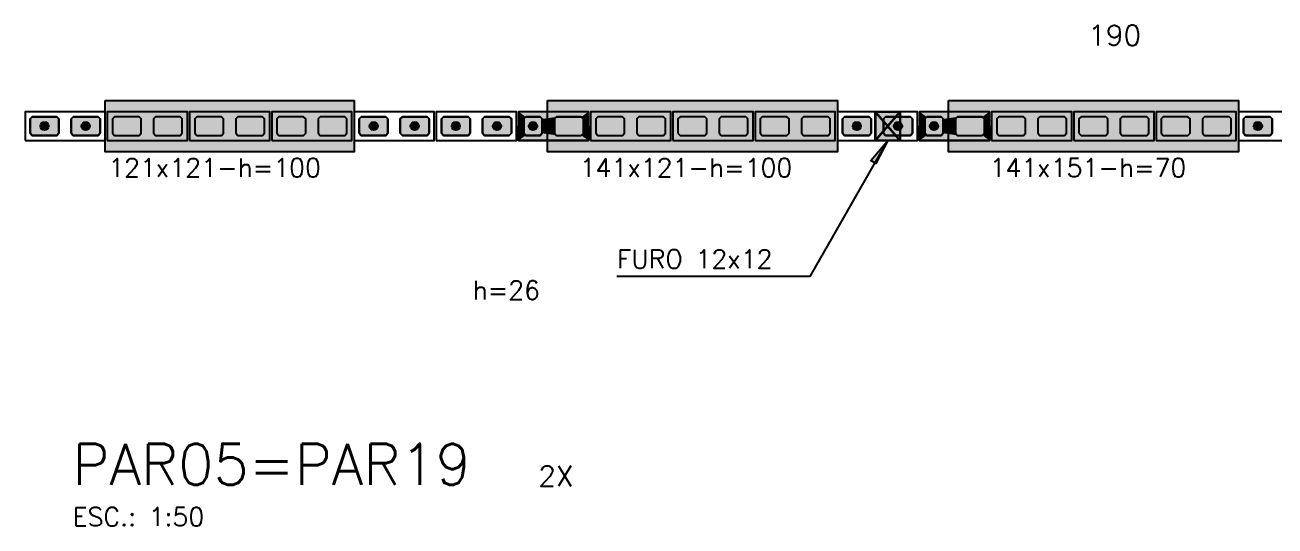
# Model space of a CAD drawing. Extents: x -1 to 122, y -1 to 61.
# Drawn here: x 19.47 to 31.63, y 37.91 to 42.78 of the extents above; entities that cross this region are included whole.
import ezdxf

# ---------------------------------------------------------------- set-up
doc = ezdxf.new("R2010")
doc.units = 0
doc.header["$MEASUREMENT"] = 0
for name, color, linetype in [('PENA_01', 1, 'CONTINUOUS'), ('PENA_02', 2, 'CONTINUOUS'), ('PENA_03', 3, 'CONTINUOUS'), ('PENA_06', 6, 'CONTINUOUS'), ('PENA_09', 254, 'CONTINUOUS'), ('PENA_11', 252, 'CONTINUOUS'), ('PENA_21', 100, 'CONTINUOUS'), ('PENA_23', 50, 'CONTINUOUS')]:
    doc.layers.add(name, color=color, linetype=linetype)
doc.styles.get("Standard").update_dxf_attribs({"font": 'ROMANS.SHX'})

msp = doc.modelspace()

# ---------------------------------------------------------------- linework, layer by layer
at = {"layer": 'PENA_01', "linetype": 'Continuous'}
for points in [[(19.525, 41.726), (19.545, 41.706), (19.785, 41.706), (19.805, 41.726), (19.805, 41.866), (19.785, 41.886), (19.545, 41.886), (19.525, 41.866), (19.525, 41.726)], [(19.925, 41.726), (19.945, 41.706), (20.185, 41.706), (20.205, 41.726), (20.205, 41.866), (20.185, 41.886), (19.945, 41.886), (19.925, 41.866), (19.925, 41.726)], [(20.325, 41.726), (20.345, 41.706), (20.585, 41.706), (20.605, 41.726), (20.605, 41.866), (20.585, 41.886), (20.345, 41.886), (20.325, 41.866), (20.325, 41.726)], [(20.725, 41.726), (20.745, 41.706), (20.985, 41.706), (21.005, 41.726), (21.005, 41.866), (20.985, 41.886), (20.745, 41.886), (20.725, 41.866), (20.725, 41.726)], [(21.125, 41.726), (21.145, 41.706), (21.385, 41.706), (21.405, 41.726), (21.405, 41.866), (21.385, 41.886), (21.145, 41.886), (21.125, 41.866), (21.125, 41.726)], [(21.525, 41.726), (21.545, 41.706), (21.785, 41.706), (21.805, 41.726), (21.805, 41.866), (21.785, 41.886), (21.545, 41.886), (21.525, 41.866), (21.525, 41.726)], [(21.925, 41.726), (21.945, 41.706), (22.185, 41.706), (22.205, 41.726), (22.205, 41.866), (22.185, 41.886), (21.945, 41.886), (21.925, 41.866), (21.925, 41.726)], [(22.325, 41.726), (22.345, 41.706), (22.585, 41.706), (22.605, 41.726), (22.605, 41.866), (22.585, 41.886), (22.345, 41.886), (22.325, 41.866), (22.325, 41.726)], [(22.725, 41.726), (22.745, 41.706), (22.985, 41.706), (23.005, 41.726), (23.005, 41.866), (22.985, 41.886), (22.745, 41.886), (22.725, 41.866), (22.725, 41.726)], [(23.125, 41.726), (23.145, 41.706), (23.385, 41.706), (23.405, 41.726), (23.405, 41.866), (23.385, 41.886), (23.145, 41.886), (23.125, 41.866), (23.125, 41.726)], [(23.525, 41.726), (23.545, 41.706), (23.785, 41.706), (23.805, 41.726), (23.805, 41.866), (23.785, 41.886), (23.545, 41.886), (23.525, 41.866), (23.525, 41.726)], [(23.925, 41.726), (23.945, 41.706), (24.185, 41.706), (24.205, 41.726), (24.205, 41.866), (24.185, 41.886), (23.945, 41.886), (23.925, 41.866), (23.925, 41.726)], [(24.345, 41.706), (24.485, 41.706), (24.505, 41.726), (24.505, 41.866), (24.485, 41.886), (24.345, 41.886), (24.325, 41.866), (24.325, 41.726), (24.345, 41.706)], [(24.645, 41.706), (24.885, 41.706), (24.905, 41.726), (24.905, 41.866), (24.885, 41.886), (24.645, 41.886), (24.625, 41.866), (24.625, 41.726), (24.645, 41.706)], [(25.025, 41.726), (25.045, 41.706), (25.285, 41.706), (25.305, 41.726), (25.305, 41.866), (25.285, 41.886), (25.045, 41.886), (25.025, 41.866), (25.025, 41.726)], [(25.425, 41.726), (25.445, 41.706), (25.685, 41.706), (25.705, 41.726), (25.705, 41.866), (25.685, 41.886), (25.445, 41.886), (25.425, 41.866), (25.425, 41.726)], [(25.825, 41.726), (25.845, 41.706), (26.085, 41.706), (26.105, 41.726), (26.105, 41.866), (26.085, 41.886), (25.845, 41.886), (25.825, 41.866), (25.825, 41.726)], [(26.225, 41.726), (26.245, 41.706), (26.485, 41.706), (26.505, 41.726), (26.505, 41.866), (26.485, 41.886), (26.245, 41.886), (26.225, 41.866), (26.225, 41.726)], [(26.625, 41.726), (26.645, 41.706), (26.885, 41.706), (26.905, 41.726), (26.905, 41.866), (26.885, 41.886), (26.645, 41.886), (26.625, 41.866), (26.625, 41.726)], [(27.025, 41.726), (27.045, 41.706), (27.285, 41.706), (27.305, 41.726), (27.305, 41.866), (27.285, 41.886), (27.045, 41.886), (27.025, 41.866), (27.025, 41.726)], [(27.425, 41.726), (27.445, 41.706), (27.685, 41.706), (27.705, 41.726), (27.705, 41.866), (27.685, 41.886), (27.445, 41.886), (27.425, 41.866), (27.425, 41.726)], [(27.825, 41.726), (27.845, 41.706), (28.085, 41.706), (28.105, 41.726), (28.105, 41.866), (28.085, 41.886), (27.845, 41.886), (27.825, 41.866), (27.825, 41.726)], [(28.245, 41.706), (28.385, 41.706), (28.405, 41.726), (28.405, 41.866), (28.385, 41.886), (28.245, 41.886), (28.225, 41.866), (28.225, 41.726), (28.245, 41.706)], [(28.545, 41.706), (28.785, 41.706), (28.805, 41.726), (28.805, 41.866), (28.785, 41.886), (28.545, 41.886), (28.525, 41.866), (28.525, 41.726), (28.545, 41.706)], [(28.925, 41.726), (28.945, 41.706), (29.185, 41.706), (29.205, 41.726), (29.205, 41.866), (29.185, 41.886), (28.945, 41.886), (28.925, 41.866), (28.925, 41.726)], [(29.325, 41.726), (29.345, 41.706), (29.585, 41.706), (29.605, 41.726), (29.605, 41.866), (29.585, 41.886), (29.345, 41.886), (29.325, 41.866), (29.325, 41.726)], [(29.725, 41.726), (29.745, 41.706), (29.985, 41.706), (30.005, 41.726), (30.005, 41.866), (29.985, 41.886), (29.745, 41.886), (29.725, 41.866), (29.725, 41.726)], [(30.125, 41.726), (30.145, 41.706), (30.385, 41.706), (30.405, 41.726), (30.405, 41.866), (30.385, 41.886), (30.145, 41.886), (30.125, 41.866), (30.125, 41.726)], [(30.525, 41.726), (30.545, 41.706), (30.785, 41.706), (30.805, 41.726), (30.805, 41.866), (30.785, 41.886), (30.545, 41.886), (30.525, 41.866), (30.525, 41.726)], [(30.925, 41.726), (30.945, 41.706), (31.185, 41.706), (31.205, 41.726), (31.205, 41.866), (31.185, 41.886), (30.945, 41.886), (30.925, 41.866), (30.925, 41.726)], [(31.325, 41.726), (31.345, 41.706), (31.585, 41.706), (31.605, 41.726), (31.605, 41.866), (31.585, 41.886), (31.345, 41.886), (31.325, 41.866), (31.325, 41.726)]]:
    msp.add_lwpolyline(points, dxfattribs=at)
at = {"layer": 'PENA_02', "linetype": 'Continuous'}
for points in [[(19.475, 41.656), (20.255, 41.656), (20.255, 41.936), (19.475, 41.936), (19.475, 41.656)], [(20.275, 41.656), (21.055, 41.656), (21.055, 41.936), (20.275, 41.936), (20.275, 41.656)], [(21.075, 41.656), (21.855, 41.656), (21.855, 41.936), (21.075, 41.936), (21.075, 41.656)], [(21.875, 41.656), (22.655, 41.656), (22.655, 41.936), (21.875, 41.936), (21.875, 41.656)], [(22.675, 41.656), (23.455, 41.656), (23.455, 41.936), (22.675, 41.936), (22.675, 41.656)], [(23.475, 41.656), (24.255, 41.656), (24.255, 41.936), (23.475, 41.936), (23.475, 41.656)], [(24.275, 41.656), (24.955, 41.656), (24.955, 41.936), (24.275, 41.936), (24.275, 41.656)], [(24.975, 41.656), (25.755, 41.656), (25.755, 41.936), (24.975, 41.936), (24.975, 41.656)], [(25.775, 41.656), (26.555, 41.656), (26.555, 41.936), (25.775, 41.936), (25.775, 41.656)], [(26.575, 41.656), (27.355, 41.656), (27.355, 41.936), (26.575, 41.936), (26.575, 41.656)], [(27.375, 41.656), (28.155, 41.656), (28.155, 41.936), (27.375, 41.936), (27.375, 41.656)], [(28.175, 41.656), (28.855, 41.656), (28.855, 41.936), (28.175, 41.936), (28.175, 41.656)], [(28.875, 41.656), (29.655, 41.656), (29.655, 41.936), (28.875, 41.936), (28.875, 41.656)], [(29.675, 41.656), (30.455, 41.656), (30.455, 41.936), (29.675, 41.936), (29.675, 41.656)], [(30.475, 41.656), (31.255, 41.656), (31.255, 41.936), (30.475, 41.936), (30.475, 41.656)], [(31.275, 41.656), (32.055, 41.656), (32.055, 41.936), (31.275, 41.936), (31.275, 41.656)]]:
    msp.add_lwpolyline(points, dxfattribs=at)
at = {"layer": 'PENA_03', "linetype": 'Continuous'}
for p, q in [((27.744, 41.936), (27.984, 41.656)), ((27.984, 41.936), (27.744, 41.656)), ((27.985, 41.936), (27.745, 41.656)), ((27.985, 41.655), (27.745, 41.936)), ((27.745, 41.936), (27.985, 41.656)), ((27.985, 41.936), (27.745, 41.656)), ((27.112, 40.333), (27.865, 41.655)), ((27.112, 40.333), (25.232, 40.333))]:
    msp.add_line(p, q, dxfattribs=at)
for points in [[(19.805, 41.726), (19.785, 41.706), (19.545, 41.706), (19.525, 41.726), (19.525, 41.866), (19.545, 41.886), (19.785, 41.886), (19.805, 41.866), (19.805, 41.726)], [(20.205, 41.726), (20.185, 41.706), (19.945, 41.706), (19.925, 41.726), (19.925, 41.866), (19.945, 41.886), (20.185, 41.886), (20.205, 41.866), (20.205, 41.726)], [(23.005, 41.726), (22.985, 41.706), (22.745, 41.706), (22.725, 41.726), (22.725, 41.866), (22.745, 41.886), (22.985, 41.886), (23.005, 41.866), (23.005, 41.726)], [(23.405, 41.726), (23.385, 41.706), (23.145, 41.706), (23.125, 41.726), (23.125, 41.866), (23.145, 41.886), (23.385, 41.886), (23.405, 41.866), (23.405, 41.726)], [(23.805, 41.726), (23.785, 41.706), (23.545, 41.706), (23.525, 41.726), (23.525, 41.866), (23.545, 41.886), (23.785, 41.886), (23.805, 41.866), (23.805, 41.726)], [(24.205, 41.726), (24.185, 41.706), (23.945, 41.706), (23.925, 41.726), (23.925, 41.866), (23.945, 41.886), (24.185, 41.886), (24.205, 41.866), (24.205, 41.726)], [(24.485, 41.886), (24.505, 41.866), (24.505, 41.726), (24.485, 41.706), (24.345, 41.706), (24.325, 41.726), (24.325, 41.866), (24.345, 41.886), (24.485, 41.886)], [(27.705, 41.726), (27.685, 41.706), (27.445, 41.706), (27.425, 41.726), (27.425, 41.866), (27.445, 41.886), (27.685, 41.886), (27.705, 41.866), (27.705, 41.726)], [(27.744, 41.936), (27.984, 41.936), (27.984, 41.656), (27.744, 41.656), (27.744, 41.936)], [(27.745, 41.936), (27.985, 41.936), (27.985, 41.655), (27.745, 41.655), (27.745, 41.936)], [(27.745, 41.936), (27.985, 41.936), (27.985, 41.656), (27.745, 41.656), (27.745, 41.936)], [(28.105, 41.726), (28.085, 41.706), (27.845, 41.706), (27.825, 41.726), (27.825, 41.866), (27.845, 41.886), (28.085, 41.886), (28.105, 41.866), (28.105, 41.726)], [(28.385, 41.886), (28.405, 41.866), (28.405, 41.726), (28.385, 41.706), (28.245, 41.706), (28.225, 41.726), (28.225, 41.866), (28.245, 41.886), (28.385, 41.886)], [(31.605, 41.726), (31.585, 41.706), (31.345, 41.706), (31.325, 41.726), (31.325, 41.866), (31.345, 41.886), (31.585, 41.886), (31.605, 41.866), (31.605, 41.726)], [(27.865, 41.655), (27.75, 41.431), (27.702, 41.463), (27.865, 41.655)]]:
    msp.add_lwpolyline(points, dxfattribs=at)
for centre in [(19.665, 41.796), (20.065, 41.796), (22.865, 41.796), (23.265, 41.796), (23.665, 41.796), (24.065, 41.796), (24.415, 41.796), (27.565, 41.796), (27.965, 41.796), (28.315, 41.796), (31.465, 41.796)]:
    msp.add_circle(centre, 0.04, dxfattribs=at)
for points in [[(19.705, 41.796), (19.645, 41.83), (19.627, 41.809)], [(19.705, 41.796), (19.672, 41.835), (19.645, 41.83)], [(19.705, 41.796), (19.696, 41.821), (19.672, 41.835)], [(20.105, 41.796), (20.045, 41.83), (20.027, 41.809)], [(20.105, 41.796), (20.072, 41.835), (20.045, 41.83)], [(20.105, 41.796), (20.096, 41.821), (20.072, 41.835)], [(22.905, 41.796), (22.845, 41.83), (22.827, 41.809)], [(22.905, 41.796), (22.872, 41.835), (22.845, 41.83)], [(22.905, 41.796), (22.896, 41.821), (22.872, 41.835)], [(23.305, 41.796), (23.245, 41.83), (23.227, 41.809)], [(23.305, 41.796), (23.272, 41.835), (23.245, 41.83)], [(23.305, 41.796), (23.296, 41.821), (23.272, 41.835)], [(23.705, 41.796), (23.645, 41.83), (23.627, 41.809)], [(23.705, 41.796), (23.672, 41.835), (23.645, 41.83)], [(23.705, 41.796), (23.696, 41.821), (23.672, 41.835)], [(24.105, 41.796), (24.045, 41.83), (24.027, 41.809)], [(24.105, 41.796), (24.072, 41.835), (24.045, 41.83)], [(24.105, 41.796), (24.096, 41.821), (24.072, 41.835)], [(24.455, 41.796), (24.395, 41.83), (24.377, 41.809)], [(24.455, 41.796), (24.422, 41.835), (24.395, 41.83)], [(24.455, 41.796), (24.446, 41.821), (24.422, 41.835)], [(27.605, 41.796), (27.545, 41.83), (27.527, 41.809)], [(27.605, 41.796), (27.572, 41.835), (27.545, 41.83)], [(27.605, 41.796), (27.596, 41.821), (27.572, 41.835)], [(28.005, 41.796), (27.945, 41.83), (27.927, 41.809)], [(28.005, 41.796), (27.972, 41.835), (27.945, 41.83)], [(28.005, 41.796), (27.996, 41.821), (27.972, 41.835)], [(28.355, 41.796), (28.295, 41.83), (28.277, 41.809)], [(28.355, 41.796), (28.322, 41.835), (28.295, 41.83)], [(28.355, 41.796), (28.346, 41.821), (28.322, 41.835)], [(31.505, 41.796), (31.445, 41.83), (31.427, 41.809)], [(31.505, 41.796), (31.472, 41.835), (31.445, 41.83)], [(31.505, 41.796), (31.496, 41.821), (31.472, 41.835)], [(19.705, 41.796), (19.627, 41.809), (19.627, 41.782)], [(19.705, 41.796), (19.627, 41.782), (19.645, 41.761)], [(19.705, 41.796), (19.645, 41.761), (19.672, 41.756)], [(19.705, 41.796), (19.672, 41.756), (19.696, 41.77)], [(19.705, 41.796), (19.696, 41.77), (19.705, 41.796)], [(20.105, 41.796), (20.027, 41.809), (20.027, 41.782)], [(20.105, 41.796), (20.027, 41.782), (20.045, 41.761)], [(20.105, 41.796), (20.045, 41.761), (20.072, 41.756)], [(20.105, 41.796), (20.072, 41.756), (20.096, 41.77)], [(20.105, 41.796), (20.096, 41.77), (20.105, 41.796)], [(22.905, 41.796), (22.827, 41.809), (22.827, 41.782)], [(22.905, 41.796), (22.827, 41.782), (22.845, 41.761)], [(22.905, 41.796), (22.845, 41.761), (22.872, 41.756)], [(22.905, 41.796), (22.872, 41.756), (22.896, 41.77)], [(22.905, 41.796), (22.896, 41.77), (22.905, 41.796)], [(23.305, 41.796), (23.227, 41.809), (23.227, 41.782)], [(23.305, 41.796), (23.227, 41.782), (23.245, 41.761)], [(23.305, 41.796), (23.245, 41.761), (23.272, 41.756)], [(23.305, 41.796), (23.272, 41.756), (23.296, 41.77)], [(23.305, 41.796), (23.296, 41.77), (23.305, 41.796)], [(23.705, 41.796), (23.627, 41.809), (23.627, 41.782)], [(23.705, 41.796), (23.627, 41.782), (23.645, 41.761)], [(23.705, 41.796), (23.645, 41.761), (23.672, 41.756)], [(23.705, 41.796), (23.672, 41.756), (23.696, 41.77)], [(23.705, 41.796), (23.696, 41.77), (23.705, 41.796)], [(24.105, 41.796), (24.027, 41.809), (24.027, 41.782)], [(24.105, 41.796), (24.027, 41.782), (24.045, 41.761)], [(24.105, 41.796), (24.045, 41.761), (24.072, 41.756)], [(24.105, 41.796), (24.072, 41.756), (24.096, 41.77)], [(24.105, 41.796), (24.096, 41.77), (24.105, 41.796)], [(24.455, 41.796), (24.377, 41.809), (24.377, 41.782)], [(24.455, 41.796), (24.377, 41.782), (24.395, 41.761)], [(24.455, 41.796), (24.395, 41.761), (24.422, 41.756)], [(24.455, 41.796), (24.422, 41.756), (24.446, 41.77)], [(24.455, 41.796), (24.446, 41.77), (24.455, 41.796)], [(27.605, 41.796), (27.527, 41.809), (27.527, 41.782)], [(27.605, 41.796), (27.527, 41.782), (27.545, 41.761)], [(27.605, 41.796), (27.545, 41.761), (27.572, 41.756)], [(27.605, 41.796), (27.572, 41.756), (27.596, 41.77)], [(27.605, 41.796), (27.596, 41.77), (27.605, 41.796)], [(28.005, 41.796), (27.927, 41.809), (27.927, 41.782)], [(28.005, 41.796), (27.927, 41.782), (27.945, 41.761)], [(28.005, 41.796), (27.945, 41.761), (27.972, 41.756)], [(28.005, 41.796), (27.972, 41.756), (27.996, 41.77)], [(28.005, 41.796), (27.996, 41.77), (28.005, 41.796)], [(28.355, 41.796), (28.277, 41.809), (28.277, 41.782)], [(28.355, 41.796), (28.277, 41.782), (28.295, 41.761)], [(28.355, 41.796), (28.295, 41.761), (28.322, 41.756)], [(28.355, 41.796), (28.322, 41.756), (28.346, 41.77)], [(28.355, 41.796), (28.346, 41.77), (28.355, 41.796)], [(31.505, 41.796), (31.427, 41.809), (31.427, 41.782)], [(31.505, 41.796), (31.427, 41.782), (31.445, 41.761)], [(31.505, 41.796), (31.445, 41.761), (31.472, 41.756)], [(31.505, 41.796), (31.472, 41.756), (31.496, 41.77)], [(31.505, 41.796), (31.496, 41.77), (31.505, 41.796)], [(27.865, 41.655), (27.75, 41.431), (27.702, 41.463)], [(27.865, 41.655), (27.702, 41.463), (27.865, 41.655)]]:
    msp.add_solid(points, dxfattribs=at)
at = {"layer": 'PENA_09', "linetype": 'Continuous'}
for points in [[(27.865, 41.796), (27.985, 41.936), (27.745, 41.936), (27.865, 41.796)], [(27.745, 41.656), (27.865, 41.796), (27.745, 41.936), (27.745, 41.656)], [(27.985, 41.655), (27.985, 41.936), (27.865, 41.796), (27.985, 41.655)], [(27.865, 41.796), (27.745, 41.656), (27.745, 41.655), (27.985, 41.655), (27.865, 41.796)]]:
    msp.add_lwpolyline(points, dxfattribs=at)
for points in [[(27.865, 41.796), (27.985, 41.936), (27.745, 41.936)], [(27.865, 41.796), (27.745, 41.936), (27.865, 41.796)], [(27.745, 41.656), (27.865, 41.796), (27.745, 41.936)], [(27.745, 41.656), (27.745, 41.936), (27.745, 41.656)], [(27.985, 41.655), (27.985, 41.936), (27.865, 41.796)], [(27.865, 41.796), (27.745, 41.656), (27.745, 41.656)], [(27.865, 41.796), (27.745, 41.656), (27.985, 41.655)], [(27.985, 41.655), (27.865, 41.796), (27.985, 41.655)], [(27.865, 41.796), (27.985, 41.655), (27.865, 41.796)]]:
    msp.add_solid(points, dxfattribs=at)
at = {"layer": 'PENA_11', "linetype": 'Continuous'}
for points in [[(19.805, 41.726), (19.525, 41.866), (19.545, 41.886)], [(19.805, 41.726), (19.525, 41.726), (19.525, 41.866)], [(19.805, 41.726), (19.545, 41.886), (19.785, 41.886)], [(19.805, 41.726), (19.785, 41.886), (19.805, 41.866)], [(19.805, 41.726), (19.805, 41.866), (19.805, 41.726)], [(20.205, 41.726), (19.925, 41.866), (19.945, 41.886)], [(20.205, 41.726), (19.925, 41.726), (19.925, 41.866)], [(20.205, 41.726), (19.945, 41.886), (20.185, 41.886)], [(20.205, 41.726), (20.185, 41.886), (20.205, 41.866)], [(20.205, 41.726), (20.205, 41.866), (20.205, 41.726)], [(23.005, 41.726), (22.725, 41.866), (22.745, 41.886)], [(23.005, 41.726), (22.725, 41.726), (22.725, 41.866)], [(23.005, 41.726), (22.745, 41.886), (22.985, 41.886)], [(23.005, 41.726), (22.985, 41.886), (23.005, 41.866)], [(23.005, 41.726), (23.005, 41.866), (23.005, 41.726)], [(23.405, 41.726), (23.125, 41.866), (23.145, 41.886)], [(23.405, 41.726), (23.125, 41.726), (23.125, 41.866)], [(23.405, 41.726), (23.145, 41.886), (23.385, 41.886)], [(23.405, 41.726), (23.385, 41.886), (23.405, 41.866)], [(23.405, 41.726), (23.405, 41.866), (23.405, 41.726)], [(23.805, 41.726), (23.525, 41.866), (23.545, 41.886)], [(23.805, 41.726), (23.525, 41.726), (23.525, 41.866)], [(23.805, 41.726), (23.545, 41.886), (23.785, 41.886)], [(23.805, 41.726), (23.785, 41.886), (23.805, 41.866)], [(23.805, 41.726), (23.805, 41.866), (23.805, 41.726)], [(24.205, 41.726), (23.925, 41.866), (23.945, 41.886)], [(24.205, 41.726), (23.925, 41.726), (23.925, 41.866)], [(24.205, 41.726), (23.945, 41.886), (24.185, 41.886)], [(24.205, 41.726), (24.185, 41.886), (24.205, 41.866)], [(24.205, 41.726), (24.205, 41.866), (24.205, 41.726)], [(24.485, 41.886), (24.345, 41.706), (24.325, 41.726)], [(24.485, 41.886), (24.325, 41.726), (24.325, 41.866)], [(24.485, 41.886), (24.325, 41.866), (24.345, 41.886)], [(24.485, 41.886), (24.485, 41.706), (24.345, 41.706)], [(24.485, 41.886), (24.345, 41.886), (24.485, 41.886)], [(24.485, 41.886), (24.505, 41.866), (24.505, 41.726)], [(24.485, 41.886), (24.505, 41.726), (24.485, 41.706)], [(27.705, 41.726), (27.425, 41.866), (27.445, 41.886)], [(27.705, 41.726), (27.425, 41.726), (27.425, 41.866)], [(27.705, 41.726), (27.445, 41.886), (27.685, 41.886)], [(27.705, 41.726), (27.685, 41.886), (27.705, 41.866)], [(27.705, 41.726), (27.705, 41.866), (27.705, 41.726)], [(28.105, 41.726), (27.825, 41.866), (27.845, 41.886)], [(28.105, 41.726), (27.825, 41.726), (27.825, 41.866)], [(28.105, 41.726), (27.845, 41.886), (28.085, 41.886)], [(28.105, 41.726), (28.085, 41.886), (28.105, 41.866)], [(28.105, 41.726), (28.105, 41.866), (28.105, 41.726)], [(28.385, 41.886), (28.245, 41.706), (28.225, 41.726)], [(28.385, 41.886), (28.225, 41.726), (28.225, 41.866)], [(28.385, 41.886), (28.225, 41.866), (28.245, 41.886)], [(28.385, 41.886), (28.385, 41.706), (28.245, 41.706)], [(28.385, 41.886), (28.245, 41.886), (28.385, 41.886)], [(28.385, 41.886), (28.405, 41.866), (28.405, 41.726)], [(28.385, 41.886), (28.405, 41.726), (28.385, 41.706)], [(31.605, 41.726), (31.325, 41.866), (31.345, 41.886)], [(31.605, 41.726), (31.325, 41.726), (31.325, 41.866)], [(31.605, 41.726), (31.345, 41.886), (31.585, 41.886)], [(31.605, 41.726), (31.585, 41.886), (31.605, 41.866)], [(31.605, 41.726), (31.605, 41.866), (31.605, 41.726)], [(19.805, 41.726), (19.545, 41.706), (19.525, 41.726)], [(19.805, 41.726), (19.785, 41.706), (19.545, 41.706)], [(20.205, 41.726), (19.945, 41.706), (19.925, 41.726)], [(20.205, 41.726), (20.185, 41.706), (19.945, 41.706)], [(23.005, 41.726), (22.745, 41.706), (22.725, 41.726)], [(23.005, 41.726), (22.985, 41.706), (22.745, 41.706)], [(23.405, 41.726), (23.145, 41.706), (23.125, 41.726)], [(23.405, 41.726), (23.385, 41.706), (23.145, 41.706)], [(23.805, 41.726), (23.545, 41.706), (23.525, 41.726)], [(23.805, 41.726), (23.785, 41.706), (23.545, 41.706)], [(24.205, 41.726), (23.945, 41.706), (23.925, 41.726)], [(24.205, 41.726), (24.185, 41.706), (23.945, 41.706)], [(27.705, 41.726), (27.445, 41.706), (27.425, 41.726)], [(27.705, 41.726), (27.685, 41.706), (27.445, 41.706)], [(28.105, 41.726), (27.845, 41.706), (27.825, 41.726)], [(28.105, 41.726), (28.085, 41.706), (27.845, 41.706)], [(31.605, 41.726), (31.345, 41.706), (31.325, 41.726)], [(31.605, 41.726), (31.585, 41.706), (31.345, 41.706)]]:
    msp.add_solid(points, dxfattribs=at)
at = {"layer": 'PENA_21', "linetype": 'Continuous'}
for points in [[(24.275, 41.796), (24.325, 41.796), (24.325, 41.866), (24.345, 41.886), (24.485, 41.886), (24.505, 41.866), (24.505, 41.796), (24.625, 41.796), (24.625, 41.866), (24.645, 41.886), (24.885, 41.886), (24.905, 41.866), (24.905, 41.796), (24.955, 41.796), (24.955, 41.936), (24.275, 41.936), (24.275, 41.796)], [(28.175, 41.796), (28.225, 41.796), (28.225, 41.866), (28.245, 41.886), (28.385, 41.886), (28.405, 41.866), (28.405, 41.796), (28.525, 41.796), (28.525, 41.866), (28.545, 41.886), (28.785, 41.886), (28.805, 41.866), (28.805, 41.796), (28.855, 41.796), (28.855, 41.936), (28.175, 41.936), (28.175, 41.796)], [(24.275, 41.796), (24.325, 41.796), (24.325, 41.726), (24.345, 41.706), (24.485, 41.706), (24.505, 41.726), (24.505, 41.796), (24.625, 41.796), (24.625, 41.726), (24.645, 41.706), (24.885, 41.706), (24.905, 41.726), (24.905, 41.796), (24.955, 41.796), (24.955, 41.656), (24.275, 41.656), (24.275, 41.796)], [(28.175, 41.796), (28.225, 41.796), (28.225, 41.726), (28.245, 41.706), (28.385, 41.706), (28.405, 41.726), (28.405, 41.796), (28.525, 41.796), (28.525, 41.726), (28.545, 41.706), (28.785, 41.706), (28.805, 41.726), (28.805, 41.796), (28.855, 41.796), (28.855, 41.656), (28.175, 41.656), (28.175, 41.796)]]:
    msp.add_lwpolyline(points, dxfattribs=at)
for points in [[(24.955, 41.936), (24.275, 41.936), (24.345, 41.886)], [(24.275, 41.936), (24.275, 41.796), (24.325, 41.796)], [(24.275, 41.936), (24.325, 41.796), (24.325, 41.866)], [(24.275, 41.936), (24.325, 41.866), (24.345, 41.886)], [(24.955, 41.936), (24.345, 41.886), (24.485, 41.886)], [(24.955, 41.936), (24.485, 41.886), (24.505, 41.866)], [(24.955, 41.936), (24.505, 41.866), (24.645, 41.886)], [(24.505, 41.866), (24.625, 41.866), (24.645, 41.886)], [(24.505, 41.866), (24.505, 41.796), (24.625, 41.796)], [(24.505, 41.866), (24.625, 41.796), (24.625, 41.866)], [(24.955, 41.936), (24.645, 41.886), (24.885, 41.886)], [(24.955, 41.936), (24.885, 41.886), (24.905, 41.866)], [(24.955, 41.936), (24.905, 41.866), (24.955, 41.796)], [(24.955, 41.796), (24.905, 41.866), (24.905, 41.796)], [(28.855, 41.936), (28.175, 41.936), (28.245, 41.886)], [(28.175, 41.936), (28.175, 41.796), (28.225, 41.796)], [(28.175, 41.936), (28.225, 41.796), (28.225, 41.866)], [(28.175, 41.936), (28.225, 41.866), (28.245, 41.886)], [(28.855, 41.936), (28.245, 41.886), (28.385, 41.886)], [(28.855, 41.936), (28.385, 41.886), (28.405, 41.866)], [(28.855, 41.936), (28.405, 41.866), (28.545, 41.886)], [(28.405, 41.866), (28.525, 41.866), (28.545, 41.886)], [(28.405, 41.866), (28.405, 41.796), (28.525, 41.796)], [(28.405, 41.866), (28.525, 41.796), (28.525, 41.866)], [(28.855, 41.936), (28.545, 41.886), (28.785, 41.886)], [(28.855, 41.936), (28.785, 41.886), (28.805, 41.866)], [(28.855, 41.936), (28.805, 41.866), (28.855, 41.796)], [(28.855, 41.796), (28.805, 41.866), (28.805, 41.796)], [(24.275, 41.656), (24.275, 41.796), (24.325, 41.796)], [(24.275, 41.656), (24.325, 41.796), (24.325, 41.726)], [(24.275, 41.656), (24.325, 41.726), (24.345, 41.706)], [(24.955, 41.656), (24.275, 41.656), (24.345, 41.706)], [(24.955, 41.656), (24.345, 41.706), (24.485, 41.706)], [(24.955, 41.656), (24.485, 41.706), (24.505, 41.726)], [(24.505, 41.726), (24.505, 41.796), (24.625, 41.796)], [(24.505, 41.726), (24.625, 41.796), (24.625, 41.726)], [(24.955, 41.656), (24.505, 41.726), (24.645, 41.706)], [(24.505, 41.726), (24.625, 41.726), (24.645, 41.706)], [(24.955, 41.656), (24.645, 41.706), (24.885, 41.706)], [(24.955, 41.656), (24.885, 41.706), (24.905, 41.726)], [(24.955, 41.656), (24.905, 41.726), (24.955, 41.796)], [(24.955, 41.796), (24.905, 41.726), (24.905, 41.796)], [(28.175, 41.656), (28.175, 41.796), (28.225, 41.796)], [(28.175, 41.656), (28.225, 41.796), (28.225, 41.726)], [(28.175, 41.656), (28.225, 41.726), (28.245, 41.706)], [(28.855, 41.656), (28.175, 41.656), (28.245, 41.706)], [(28.855, 41.656), (28.245, 41.706), (28.385, 41.706)], [(28.855, 41.656), (28.385, 41.706), (28.405, 41.726)], [(28.405, 41.726), (28.405, 41.796), (28.525, 41.796)], [(28.405, 41.726), (28.525, 41.796), (28.525, 41.726)], [(28.855, 41.656), (28.405, 41.726), (28.545, 41.706)], [(28.405, 41.726), (28.525, 41.726), (28.545, 41.706)], [(28.855, 41.656), (28.545, 41.706), (28.785, 41.706)], [(28.855, 41.656), (28.785, 41.706), (28.805, 41.726)], [(28.855, 41.656), (28.805, 41.726), (28.855, 41.796)], [(28.855, 41.796), (28.805, 41.726), (28.805, 41.796)]]:
    msp.add_solid(points, dxfattribs=at)
at = {"layer": 'PENA_23', "linetype": 'Continuous'}
for points in [[(20.255, 42.046), (22.675, 42.046), (22.675, 41.546), (20.255, 41.546), (20.255, 42.046)], [(20.255, 42.046), (22.675, 42.046), (22.675, 41.546), (20.255, 41.546), (20.255, 42.046)], [(24.555, 42.046), (27.375, 42.046), (27.375, 41.546), (24.555, 41.546), (24.555, 42.046)], [(24.555, 42.046), (27.375, 42.046), (27.375, 41.546), (24.555, 41.546), (24.555, 42.046)], [(28.455, 42.046), (31.275, 42.046), (31.275, 41.546), (28.455, 41.546), (28.455, 42.046)], [(28.455, 42.046), (31.275, 42.046), (31.275, 41.546), (28.455, 41.546), (28.455, 42.046)]]:
    msp.add_lwpolyline(points, dxfattribs=at)
for points in [[(20.255, 42.046), (22.675, 42.046), (22.675, 41.546)], [(20.255, 42.046), (22.675, 41.546), (20.255, 41.546)], [(20.255, 42.046), (20.255, 41.546), (20.255, 42.046)], [(20.255, 42.046), (22.675, 42.046), (22.675, 41.546)], [(20.255, 42.046), (22.675, 41.546), (20.255, 41.546)], [(20.255, 42.046), (20.255, 41.546), (20.255, 42.046)], [(24.555, 42.046), (27.375, 42.046), (27.375, 41.546)], [(24.555, 42.046), (27.375, 41.546), (24.555, 41.546)], [(24.555, 42.046), (24.555, 41.546), (24.555, 42.046)], [(24.555, 42.046), (27.375, 42.046), (27.375, 41.546)], [(24.555, 42.046), (27.375, 41.546), (24.555, 41.546)], [(24.555, 42.046), (24.555, 41.546), (24.555, 42.046)], [(28.455, 42.046), (31.275, 42.046), (31.275, 41.546)], [(28.455, 42.046), (31.275, 41.546), (28.455, 41.546)], [(28.455, 42.046), (28.455, 41.546), (28.455, 42.046)], [(28.455, 42.046), (31.275, 42.046), (31.275, 41.546)], [(28.455, 42.046), (31.275, 41.546), (28.455, 41.546)], [(28.455, 42.046), (28.455, 41.546), (28.455, 42.046)]]:
    msp.add_solid(points, dxfattribs=at)

# ---------------------------------------------------------------- texts
at = {"layer": 'PENA_02', "linetype": 'Continuous'}
msp.add_text('2X', height=0.2, dxfattribs=at).set_placement((24.467, 38.293))
at = {"layer": 'PENA_03', "linetype": 'Continuous'}
for s, height, p in [('190', 0.2, (29.815, 42.579)), ('121x121-h=100', 0.18, (20.285, 41.302)), ('141x121-h=100', 0.18, (24.87, 41.302)), ('141x151-h=70', 0.18, (28.856, 41.302)), ('FURO 12x12', 0.18, (25.232, 40.414)), ('h=26', 0.18, (23.827, 40.111)), ('ESC.: 1:50', 0.18, (19.937, 37.907))]:
    msp.add_text(s, height=height, dxfattribs=at).set_placement(p)
at = {"layer": 'PENA_06', "linetype": 'Continuous'}
msp.add_text('PAR05=PAR19', height=0.4, dxfattribs=at).set_placement((19.937, 38.307))

doc.saveas('drawing.dxf')
